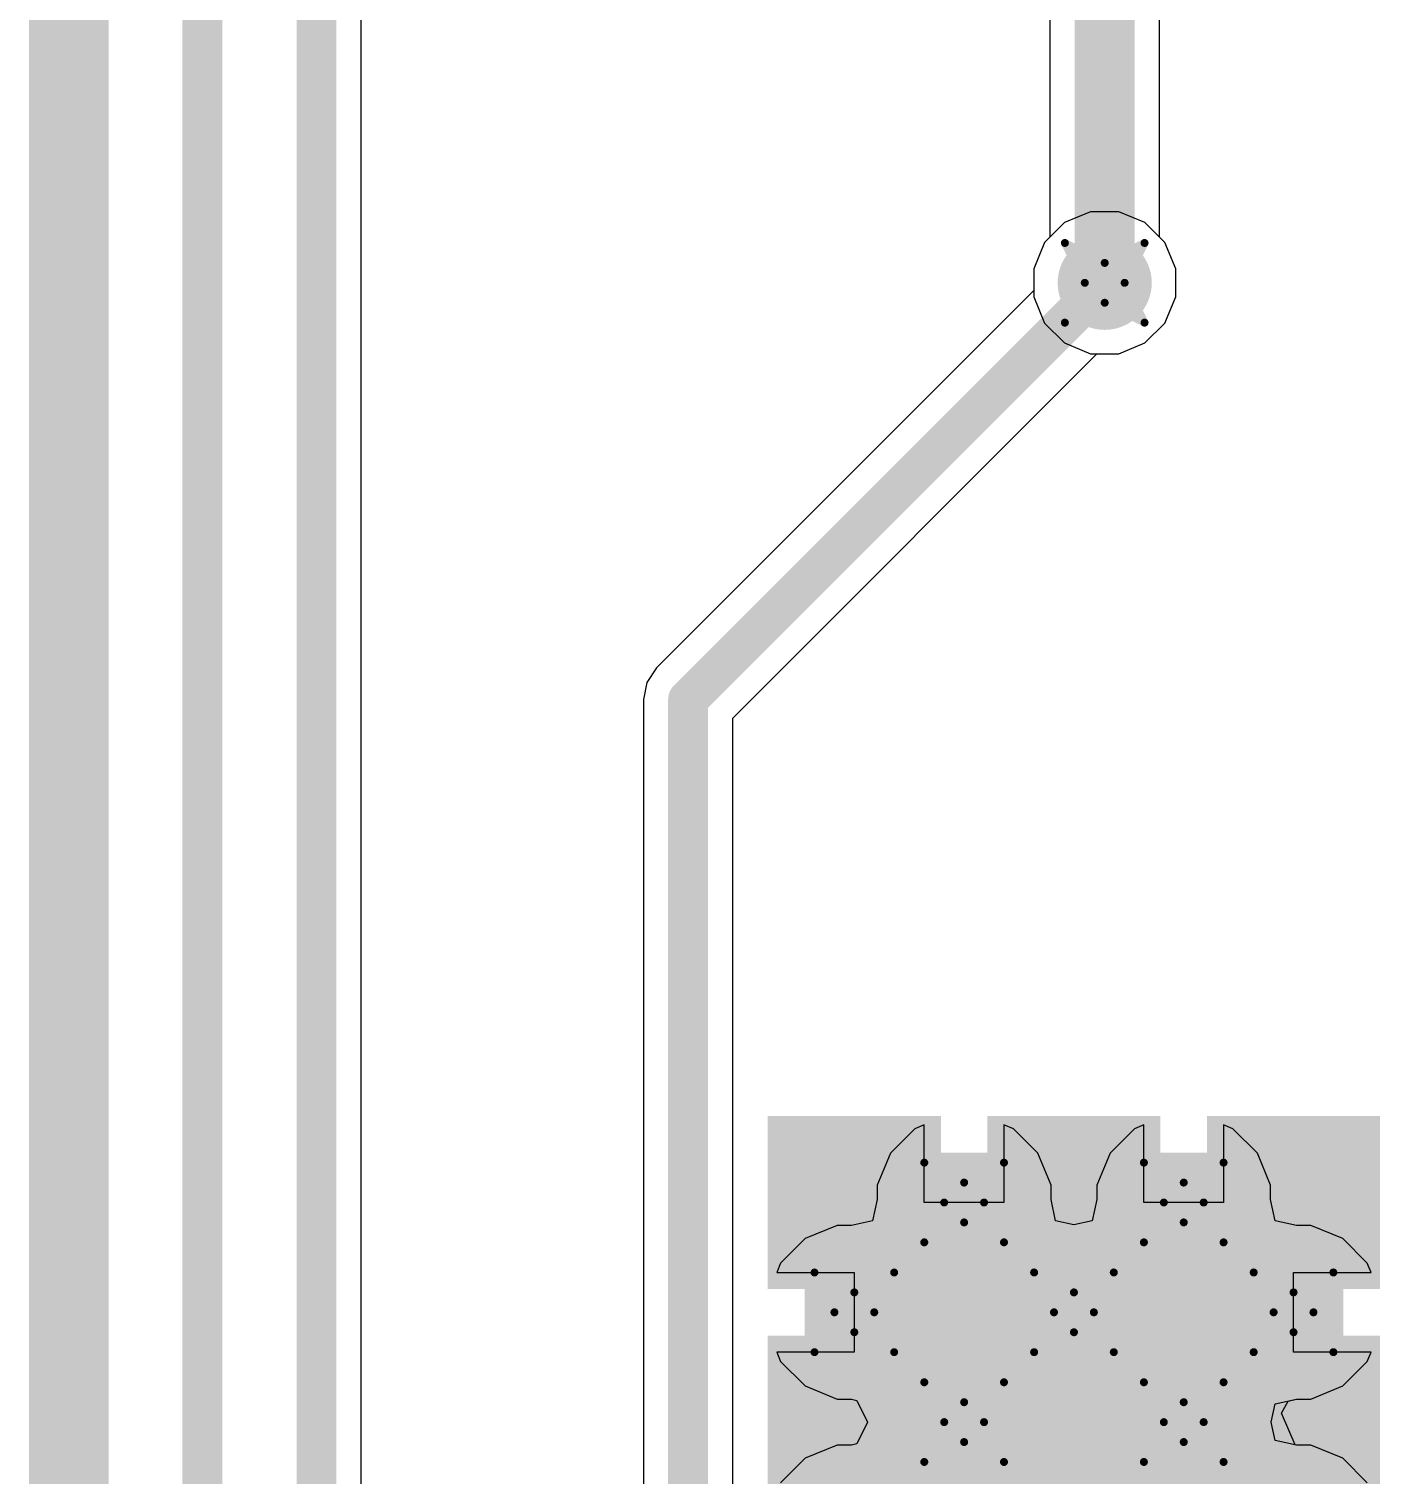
# Model space of a CAD drawing. Header units: inches. Extents: x -5 to 247, y -53 to 67.
# Drawn here: x 6.91 to 15.52, y -20.94 to -11.73 of the extents above; entities that cross this region are included whole.
import ezdxf

# ---------------------------------------------------------------- set-up
doc = ezdxf.new("R2010")
doc.units = ezdxf.units.IN
for name, color, linetype in [('Bottom Layer', 5, 'Continuous'), ('Bottom Solder', 6, 'Continuous'), ('Drill Drawing', 1, 'Continuous'), ('Multi-Layer', 9, 'Continuous'), ('Pad Holes', 156, 'Continuous'), ('Top Layer', 1, 'Continuous'), ('Top Paste', 8, 'Continuous'), ('Top Solder', 216, 'Continuous'), ('Via Holes', 16, 'Continuous')]:
    doc.layers.add(name, color=color, linetype=linetype)

# ---------------------------------------------------------------- blocks, each defined once
blk = doc.blocks.new('38_SMD_M______72')
at = {"layer": 'Bottom Layer'}
h = blk.add_hatch(color=5, dxfattribs=at)
edge = h.paths.add_edge_path()
edge.add_arc((-0.5500039800000001, 2.5600025), 0.2999994, 0, 360)
h = blk.add_hatch(color=5, dxfattribs=at)
edge = h.paths.add_edge_path()
edge.add_arc((-1.25000258, 1.86000136), 0.2999994, 0, 360)
h = blk.add_hatch(color=5, dxfattribs=at)
edge = h.paths.add_edge_path()
edge.add_arc((0.15000224, 1.86000136), 0.2999994, 0, 360)
h = blk.add_hatch(color=5, dxfattribs=at)
edge = h.paths.add_edge_path()
edge.add_arc((-0.54999636, 1.16000276), 0.2999994, 0, 360)
h = blk.add_hatch(color=5, dxfattribs=at)
edge = h.paths.add_edge_path()
edge.add_arc((-1.2499975, 0.4600016199999999), 0.2999994, 0, 360)
h = blk.add_hatch(color=5, dxfattribs=at)
edge = h.paths.add_edge_path()
edge.add_arc((0.14999716, 0.4599990799999999), 0.2999994, 0, 360)
h = blk.add_hatch(color=5, dxfattribs=at)
edge = h.paths.add_edge_path()
edge.add_arc((-0.54999636, -0.23999444), 0.2999994, 0, 360)
at = {"layer": 'Bottom Solder'}
h = blk.add_hatch(color=6, dxfattribs=at)
edge = h.paths.add_edge_path()
edge.add_arc((-0.5500039800000001, 2.5600025), 0.2999994, 0, 360)
h = blk.add_hatch(color=6, dxfattribs=at)
edge = h.paths.add_edge_path()
edge.add_arc((-1.25000258, 1.86000136), 0.2999994, 0, 360)
h = blk.add_hatch(color=6, dxfattribs=at)
edge = h.paths.add_edge_path()
edge.add_arc((0.15000224, 1.86000136), 0.2999994, 0, 360)
h = blk.add_hatch(color=6, dxfattribs=at)
edge = h.paths.add_edge_path()
edge.add_arc((-0.54999636, 1.16000276), 0.2999994, 0, 360)
h = blk.add_hatch(color=6, dxfattribs=at)
edge = h.paths.add_edge_path()
edge.add_arc((-1.2499975, 0.4600016199999999), 0.2999994, 0, 360)
h = blk.add_hatch(color=6, dxfattribs=at)
edge = h.paths.add_edge_path()
edge.add_arc((0.14999716, 0.4599990799999999), 0.2999994, 0, 360)
h = blk.add_hatch(color=6, dxfattribs=at)
edge = h.paths.add_edge_path()
edge.add_arc((-0.54999636, -0.23999444), 0.2999994, 0, 360)
at = {"layer": 'Multi-Layer'}
h = blk.add_hatch(color=9, dxfattribs=at)
edge = h.paths.add_edge_path()
edge.add_arc((-0.5500039800000001, 2.5600025), 0.2999994, 0, 360)
h = blk.add_hatch(color=9, dxfattribs=at)
edge = h.paths.add_edge_path()
edge.add_arc((-1.25000258, 1.86000136), 0.2999994, 0, 360)
h = blk.add_hatch(color=9, dxfattribs=at)
edge = h.paths.add_edge_path()
edge.add_arc((0.15000224, 1.86000136), 0.2999994, 0, 360)
h = blk.add_hatch(color=9, dxfattribs=at)
edge = h.paths.add_edge_path()
edge.add_arc((-0.54999636, 1.16000276), 0.2999994, 0, 360)
h = blk.add_hatch(color=9, dxfattribs=at)
edge = h.paths.add_edge_path()
edge.add_arc((-1.2499975, 0.4600016199999999), 0.2999994, 0, 360)
h = blk.add_hatch(color=9, dxfattribs=at)
edge = h.paths.add_edge_path()
edge.add_arc((0.14999716, 0.4599990799999999), 0.2999994, 0, 360)
h = blk.add_hatch(color=9, dxfattribs=at)
edge = h.paths.add_edge_path()
edge.add_arc((-0.54999636, -0.23999444), 0.2999994, 0, 360)
at = {"layer": 'Pad Holes'}
h = blk.add_hatch(color=7, dxfattribs=at)
edge = h.paths.add_edge_path()
edge.add_arc((-0.5500039800000001, 2.5600025), 0.1499997, 0, 360)
h = blk.add_hatch(color=7, dxfattribs=at)
edge = h.paths.add_edge_path()
edge.add_arc((-1.25000258, 1.86000136), 0.1499997, 0, 360)
h = blk.add_hatch(color=7, dxfattribs=at)
edge = h.paths.add_edge_path()
edge.add_arc((0.15000224, 1.86000136), 0.1499997, 0, 360)
h = blk.add_hatch(color=7, dxfattribs=at)
edge = h.paths.add_edge_path()
edge.add_arc((-0.54999636, 1.16000276), 0.1499997, 0, 360)
h = blk.add_hatch(color=7, dxfattribs=at)
edge = h.paths.add_edge_path()
edge.add_arc((-1.2499975, 0.4600016199999999), 0.1499997, 0, 360)
h = blk.add_hatch(color=7, dxfattribs=at)
edge = h.paths.add_edge_path()
edge.add_arc((0.14999716, 0.4599990799999999), 0.1499997, 0, 360)
h = blk.add_hatch(color=7, dxfattribs=at)
edge = h.paths.add_edge_path()
edge.add_arc((-0.54999636, -0.23999444), 0.1499997, 0, 360)
at = {"layer": 'Top Layer'}
for points in [[(-1.69999533, 3.00999779), (-0.79999459, 3.00999779), (-0.79999459, 2.10999705), (-1.69999533, 2.10999705)], [(-0.30000321, 3.01000033), (0.59999753, 3.01000033), (0.59999753, 2.10999959), (-0.30000321, 2.10999959)], [(-1.69999533, 1.61000313), (-0.79999459, 1.61000313), (-0.79999459, 0.71000239), (-1.69999533, 0.71000239)], [(-0.30000067, 1.61000313), (0.6000000699999999, 1.61000313), (0.6000000699999999, 0.71000239), (-0.30000067, 0.71000239)], [(-1.70000295, 0.21000593), (-0.8000022099999999, 0.21000593), (-0.8000022099999999, -0.68999481), (-1.70000295, -0.68999481)], [(-0.30000067, 0.21000339), (0.6000000699999999, 0.21000339), (0.6000000699999999, -0.68999735), (-0.30000067, -0.68999735)]]:
    blk.add_hatch(color=1, dxfattribs=at).paths.add_polyline_path(points)
h = blk.add_hatch(color=1, dxfattribs=at)
edge = h.paths.add_edge_path()
edge.add_arc((-0.5500039800000001, 2.5600025), 0.2999994, 0, 360)
h = blk.add_hatch(color=1, dxfattribs=at)
edge = h.paths.add_edge_path()
edge.add_arc((-1.25000258, 1.86000136), 0.2999994, 0, 360)
h = blk.add_hatch(color=1, dxfattribs=at)
edge = h.paths.add_edge_path()
edge.add_arc((0.15000224, 1.86000136), 0.2999994, 0, 360)
h = blk.add_hatch(color=1, dxfattribs=at)
edge = h.paths.add_edge_path()
edge.add_arc((-0.54999636, 1.16000276), 0.2999994, 0, 360)
h = blk.add_hatch(color=1, dxfattribs=at)
edge = h.paths.add_edge_path()
edge.add_arc((-1.2499975, 0.4600016199999999), 0.2999994, 0, 360)
h = blk.add_hatch(color=1, dxfattribs=at)
edge = h.paths.add_edge_path()
edge.add_arc((0.14999716, 0.4599990799999999), 0.2999994, 0, 360)
h = blk.add_hatch(color=1, dxfattribs=at)
edge = h.paths.add_edge_path()
edge.add_arc((-0.54999636, -0.23999444), 0.2999994, 0, 360)
at = {"layer": 'Top Paste'}
for points in [[(-1.69999533, 3.00999779), (-0.79999459, 3.00999779), (-0.79999459, 2.10999705), (-1.69999533, 2.10999705)], [(-0.30000321, 3.01000033), (0.59999753, 3.01000033), (0.59999753, 2.10999959), (-0.30000321, 2.10999959)], [(-1.69999533, 1.61000313), (-0.79999459, 1.61000313), (-0.79999459, 0.71000239), (-1.69999533, 0.71000239)], [(-0.30000067, 1.61000313), (0.6000000699999999, 1.61000313), (0.6000000699999999, 0.71000239), (-0.30000067, 0.71000239)], [(-1.70000295, 0.21000593), (-0.8000022099999999, 0.21000593), (-0.8000022099999999, -0.68999481), (-1.70000295, -0.68999481)], [(-0.30000067, 0.21000339), (0.6000000699999999, 0.21000339), (0.6000000699999999, -0.68999735), (-0.30000067, -0.68999735)]]:
    blk.add_hatch(color=8, dxfattribs=at).paths.add_polyline_path(points)
at = {"layer": 'Top Solder'}
for points in [[(-1.80159533, 3.11159779), (-0.6983945899999999, 3.11159779), (-0.6983945899999999, 2.00839705), (-1.80159533, 2.00839705)], [(-0.40160321, 3.11160033), (0.7015975299999999, 3.11160033), (0.7015975299999999, 2.00839959), (-0.40160321, 2.00839959)], [(-1.80159533, 1.71160313), (-0.6983945899999999, 1.71160313), (-0.6983945899999999, 0.60840239), (-1.80159533, 0.60840239)], [(-0.40160067, 1.71160313), (0.7016000699999999, 1.71160313), (0.7016000699999999, 0.60840239), (-0.40160067, 0.60840239)], [(-1.80160295, 0.31160593), (-0.69840221, 0.31160593), (-0.69840221, -0.79159481), (-1.80160295, -0.79159481)], [(-0.40160067, 0.31160339), (0.7016000699999999, 0.31160339), (0.7016000699999999, -0.7915973499999999), (-0.40160067, -0.7915973499999999)]]:
    blk.add_hatch(color=216, dxfattribs=at).paths.add_polyline_path(points)
h = blk.add_hatch(color=216, dxfattribs=at)
edge = h.paths.add_edge_path()
edge.add_arc((-0.5500039800000001, 2.5600025), 0.2999994, 0, 360)
h = blk.add_hatch(color=216, dxfattribs=at)
edge = h.paths.add_edge_path()
edge.add_arc((-1.25000258, 1.86000136), 0.2999994, 0, 360)
h = blk.add_hatch(color=216, dxfattribs=at)
edge = h.paths.add_edge_path()
edge.add_arc((0.15000224, 1.86000136), 0.2999994, 0, 360)
h = blk.add_hatch(color=216, dxfattribs=at)
edge = h.paths.add_edge_path()
edge.add_arc((-0.54999636, 1.16000276), 0.2999994, 0, 360)
h = blk.add_hatch(color=216, dxfattribs=at)
edge = h.paths.add_edge_path()
edge.add_arc((-1.2499975, 0.4600016199999999), 0.2999994, 0, 360)
h = blk.add_hatch(color=216, dxfattribs=at)
edge = h.paths.add_edge_path()
edge.add_arc((0.14999716, 0.4599990799999999), 0.2999994, 0, 360)
h = blk.add_hatch(color=216, dxfattribs=at)
edge = h.paths.add_edge_path()
edge.add_arc((-0.54999636, -0.23999444), 0.2999994, 0, 360)

msp = doc.modelspace()

# ---------------------------------------------------------------- hatches: boundary and pattern name
at = {"layer": 'Bottom Layer'}
h = msp.add_hatch(color=5, dxfattribs=at)
edge = h.paths.add_edge_path()
edge.add_arc((13.7668, -13.34359028), 0.2999994, 0, 360)
at = {"layer": 'Top Layer'}
h = msp.add_hatch(color=1, dxfattribs=at)
edge = h.paths.add_edge_path()
edge.add_arc((13.7668, -13.34359028), 0.2999994, 0, 360)
at = {"layer": 'Via Holes'}
h = msp.add_hatch(color=7, dxfattribs=at)
edge = h.paths.add_edge_path()
edge.add_arc((13.7668, -13.34359028), 0.1499997, 0, 360)

# ---------------------------------------------------------------- linework, layer by layer
at = {"layer": 'Bottom Layer'}
for p, q in [((13.4171817, -7.745069599999999), (13.4171817, -13.05342068)), ((14.1164183, -13.05342068), (14.1164183, -7.745069599999999)), ((9.026923779999999, -21.73867636), (9.026923779999999, -9.321114199999998)), ((13.38327524, -13.08732714), (13.3144006, -13.25360316)), ((13.4171817, -13.05342068), (13.38327524, -13.08732714)), ((14.15032476, -13.08732714), (14.1164183, -13.05342068)), ((14.2191994, -13.25360316), (14.15032476, -13.08732714)), ((13.3144006, -13.25360316), (13.3144006, -13.4335774)), ((14.2191994, -13.4335774), (14.2191994, -13.25360316)), ((13.3144006, -13.4335774), (13.38327524, -13.59985342)), ((14.15032476, -13.59985342), (14.2191994, -13.4335774)), ((13.38327524, -13.59985342), (13.51053686, -13.72711504)), ((14.02306314, -13.72711504), (14.15032476, -13.59985342)), ((13.51053686, -13.72711504), (13.67681288, -13.79598968)), ((13.85678712, -13.79598968), (14.02306314, -13.72711504)), ((13.67681288, -13.79598968), (13.85678712, -13.79598968)), ((12.61667022, -18.71155008), (12.5568583, -18.73632524)), ((12.61667022, -19.20598648), (12.61667022, -18.71155008)), ((13.18448722, -18.73632524), (13.12467022, -18.71154754)), ((13.12467022, -18.71154754), (13.12467022, -19.20598648)), ((14.01667758, -18.71155262), (13.95686058, -18.73633032)), ((14.01667758, -19.20598648), (14.01667758, -18.71155262)), ((14.5844895, -18.73633032), (14.52467758, -18.71155516)), ((14.52467758, -18.71155516), (14.52467758, -19.20598648)), ((12.5568583, -18.73632524), (12.40101406, -18.89216948)), ((13.34033146, -18.89216948), (13.18448722, -18.73632524)), ((13.95686058, -18.73633032), (13.80101634, -18.89217456)), ((14.74033374, -18.89217456), (14.5844895, -18.73633032)), ((12.40101406, -18.89216948), (12.31667336, -19.09578604)), ((13.42467216, -19.09578604), (13.34033146, -18.89216948)), ((13.80101634, -18.89217456), (13.71667564, -19.09579112)), ((14.82467444, -19.09579112), (14.74033374, -18.89217456)), ((12.31667336, -19.09578604), (12.31667336, -19.18772388)), ((13.42467216, -19.18771626), (13.42467216, -19.09578604)), ((13.71667564, -19.09579112), (13.71667564, -19.18771626)), ((14.82467444, -19.18771626), (14.82467444, -19.09579112)), ((12.31667336, -19.18772388), (12.2872754, -19.32258772)), ((13.12467022, -19.20598648), (12.61667022, -19.20598648)), ((13.45406758, -19.32258772), (13.42467216, -19.18771626)), ((13.71667564, -19.18771626), (13.68727514, -19.3225928)), ((14.52467758, -19.20598648), (14.01667758, -19.20598648)), ((14.85406732, -19.32259026), (14.82467444, -19.18771626)), ((12.06047372, -19.35199076), (11.85685716, -19.43633146)), ((12.15240648, -19.35199076), (12.06047372, -19.35199076)), ((12.2872754, -19.32258772), (12.15240648, -19.35199076)), ((13.57067644, -19.34800296), (13.45406758, -19.32258772)), ((13.68727514, -19.3225928), (13.57067644, -19.34800296)), ((14.98894132, -19.35198314), (14.85406732, -19.32259026)), ((15.08086646, -19.35198314), (14.98894132, -19.35198314)), ((15.28448302, -19.43632384), (15.08086646, -19.35198314)), ((11.85685716, -19.43633146), (11.70101292, -19.5921757)), ((15.44032726, -19.59216808), (15.28448302, -19.43632384)), ((11.70101292, -19.5921757), (11.67623522, -19.6519927)), ((15.46510242, -19.65198), (15.44032726, -19.59216808)), ((11.67623522, -19.6519927), (12.17067416, -19.6519927)), ((12.17067416, -19.6519927), (12.17067416, -20.1599927)), ((14.9706711, -20.15998), (14.9706711, -19.65198)), ((14.9706711, -19.65198), (15.46510242, -19.65198)), ((12.17067416, -20.1599927), (11.67623776, -20.1599927)), ((11.67623776, -20.1599927), (11.70101292, -20.21980462)), ((15.46510496, -20.15998), (14.9706711, -20.15998)), ((15.44032726, -20.219797), (15.46510496, -20.15998)), ((11.70101292, -20.21980462), (11.85685716, -20.37564886)), ((15.28448302, -20.37564124), (15.44032726, -20.219797)), ((11.85685716, -20.37564886), (12.06047372, -20.45998956)), ((12.06047372, -20.45998956), (12.15240648, -20.45998956)), ((12.15240648, -20.45998956), (12.18682602, -20.46749272)), ((14.85406478, -20.4893799), (14.98893878, -20.45998194)), ((14.98893878, -20.45998194), (15.08086646, -20.45998194)), ((15.08086646, -20.45998194), (15.28448302, -20.37564124)), ((12.18682602, -20.46749272), (12.25479896, -20.60598622)), ((14.82865208, -20.60598368), (14.85406478, -20.4893799)), ((12.25479896, -20.60598622), (12.18682348, -20.7444848)), ((14.85406986, -20.72258746), (14.82865208, -20.60598368)), ((14.98893878, -20.75198796), (14.85406986, -20.72258746)), ((12.06047372, -20.75198542), (11.85685716, -20.83632612)), ((12.15240648, -20.75198542), (12.06047372, -20.75198542)), ((12.18682348, -20.7444848), (12.15240648, -20.75198542)), ((15.08087154, -20.75198796), (14.98893878, -20.75198796)), ((15.2844881, -20.83632866), (15.08087154, -20.75198796)), ((11.85685716, -20.83632612), (11.70101292, -20.99217036)), ((15.44033234, -20.9921729), (15.2844881, -20.83632866))]:
    msp.add_line(p, q, dxfattribs=at)
for points in [[(7.162799999999999, -22.4282, 0.508, 0.508, 0), (7.162799999999999, -4.70523316, 0.508, 0.508, 0)], [(13.7668, -13.34359028, 0.3809999999999999, 0.3809999999999999, 0), (13.7668, -7.454899999999999, 0.3809999999999999, 0.3809999999999999, 0)], [(8.01396924, -26.729563, 0.254, 0.254, 0), (8.01396924, -7.44561376, 0.254, 0.254, 0)], [(8.74205008, -26.45843324, 0.254, 0.254, 0), (8.74205008, -8.966199999999999, 0.254, 0.254, 0)], [(12.87067276, -19.90599016, 0.635, 0.635, 0), (12.87067276, -19.20598394, 0.635, 0.635, 0)], [(14.27067504, -19.90599016, 0.635, 0.635, 0), (14.27067504, -19.20598902, 0.635, 0.635, 0)], [(12.17067162, -19.90599016, 0.635, 0.635, 0), (12.87067276, -19.90599016, 0.635, 0.635, 0)], [(12.87067276, -19.90599016, 0.635, 0.635, 0), (14.27067504, -19.90599016, 0.635, 0.635, 0)], [(12.87067276, -21.30598482, 0.635, 0.635, 0), (12.87067276, -19.90599016, 0.635, 0.635, 0)], [(14.27067504, -21.30598482, 0.635, 0.635, 0), (14.27067504, -19.90599016, 0.635, 0.635, 0)], [(14.27067504, -19.90599016, 0.635, 0.635, 0), (14.97066094, -19.90599016, 0.635, 0.635, 0)], [(14.97066094, -19.90599016, 0.635, 0.635, 0), (14.97066856, -19.90598254, 0.635, 0.635, 0)]]:
    msp.add_lwpolyline(points, format="xyseb", dxfattribs=at)
for points in [[(13.67155, -13.34359028, 0.1905, 0.1905, 1), (13.86205, -13.34359028, 0.1905, 0.1905, 1)], [(12.71192276, -19.20598394, 0.3175, 0.3175, 1), (13.02942276, -19.20598394, 0.3175, 0.3175, 1)], [(14.11192504, -19.20598902, 0.3175, 0.3175, 1), (14.42942504, -19.20598902, 0.3175, 0.3175, 1)], [(12.01192162, -19.90599016, 0.3175, 0.3175, 1), (12.32942162, -19.90599016, 0.3175, 0.3175, 1)], [(12.71192276, -19.90599016, 0.3175, 0.3175, 1), (13.02942276, -19.90599016, 0.3175, 0.3175, 1)], [(12.71192276, -19.90599016, 0.3175, 0.3175, 1), (13.02942276, -19.90599016, 0.3175, 0.3175, 1)], [(12.71192276, -19.90599016, 0.3175, 0.3175, 1), (13.02942276, -19.90599016, 0.3175, 0.3175, 1)], [(12.71192276, -19.90599016, 0.3175, 0.3175, 1), (13.02942276, -19.90599016, 0.3175, 0.3175, 1)], [(14.11192504, -19.90599016, 0.3175, 0.3175, 1), (14.42942504, -19.90599016, 0.3175, 0.3175, 1)], [(14.11192504, -19.90599016, 0.3175, 0.3175, 1), (14.42942504, -19.90599016, 0.3175, 0.3175, 1)], [(14.11192504, -19.90599016, 0.3175, 0.3175, 1), (14.42942504, -19.90599016, 0.3175, 0.3175, 1)], [(14.11192504, -19.90599016, 0.3175, 0.3175, 1), (14.42942504, -19.90599016, 0.3175, 0.3175, 1)], [(14.81191094, -19.90599016, 0.3175, 0.3175, 1), (15.12941094, -19.90599016, 0.3175, 0.3175, 1)], [(14.81191094, -19.90599016, 0.3175, 0.3175, 1), (15.12941094, -19.90599016, 0.3175, 0.3175, 1)], [(14.81191856, -19.90598254, 0.3175, 0.3175, 1), (15.12941856, -19.90598254, 0.3175, 0.3175, 1)]]:
    msp.add_lwpolyline(points, format="xyseb", close=True, dxfattribs=at)
at = {"layer": 'Drill Drawing'}
for points in [[(13.5128, -13.08959028, 0.0508, 0.0508, 0), (13.7668, -13.21659028, 0.0508, 0.0508, 0)], [(13.5128, -13.08959028, 0.0508, 0.0508, 0), (13.6398, -13.34359028, 0.0508, 0.0508, 0)], [(13.7668, -13.21659028, 0.0508, 0.0508, 0), (14.0208, -13.08959028, 0.0508, 0.0508, 0)], [(13.8938, -13.34359028, 0.0508, 0.0508, 0), (14.0208, -13.08959028, 0.0508, 0.0508, 0)], [(13.5128, -13.59759028, 0.0508, 0.0508, 0), (13.6398, -13.34359028, 0.0508, 0.0508, 0)], [(13.8938, -13.34359028, 0.0508, 0.0508, 0), (14.0208, -13.59759028, 0.0508, 0.0508, 0)], [(13.5128, -13.59759028, 0.0508, 0.0508, 0), (13.7668, -13.47059028, 0.0508, 0.0508, 0)], [(13.7668, -13.47059028, 0.0508, 0.0508, 0), (14.0208, -13.59759028, 0.0508, 0.0508, 0)], [(12.61667276, -18.95198394, 0.0508, 0.0508, 0), (12.87067276, -19.07898394, 0.0508, 0.0508, 0)], [(12.61667276, -18.95198394, 0.0508, 0.0508, 0), (12.74367276, -19.20598394, 0.0508, 0.0508, 0)], [(12.87067276, -19.07898394, 0.0508, 0.0508, 0), (13.12467276, -18.95198394, 0.0508, 0.0508, 0)], [(12.99767276, -19.20598394, 0.0508, 0.0508, 0), (13.12467276, -18.95198394, 0.0508, 0.0508, 0)], [(14.01667504, -18.95198902, 0.0508, 0.0508, 0), (14.27067504, -19.07898902, 0.0508, 0.0508, 0)], [(14.01667504, -18.95198902, 0.0508, 0.0508, 0), (14.14367504, -19.20598902, 0.0508, 0.0508, 0)], [(14.27067504, -19.07898902, 0.0508, 0.0508, 0), (14.52467504, -18.95198902, 0.0508, 0.0508, 0)], [(14.39767504, -19.20598902, 0.0508, 0.0508, 0), (14.52467504, -18.95198902, 0.0508, 0.0508, 0)], [(12.61667276, -19.45998394, 0.0508, 0.0508, 0), (12.74367276, -19.20598394, 0.0508, 0.0508, 0)], [(12.99767276, -19.20598394, 0.0508, 0.0508, 0), (13.12467276, -19.45998394, 0.0508, 0.0508, 0)], [(14.01667504, -19.45998902, 0.0508, 0.0508, 0), (14.14367504, -19.20598902, 0.0508, 0.0508, 0)], [(14.39767504, -19.20598902, 0.0508, 0.0508, 0), (14.52467504, -19.45998902, 0.0508, 0.0508, 0)], [(12.61667276, -19.45998394, 0.0508, 0.0508, 0), (12.87067276, -19.33298394, 0.0508, 0.0508, 0)], [(12.87067276, -19.33298394, 0.0508, 0.0508, 0), (13.12467276, -19.45998394, 0.0508, 0.0508, 0)], [(14.01667504, -19.45998902, 0.0508, 0.0508, 0), (14.27067504, -19.33298902, 0.0508, 0.0508, 0)], [(14.27067504, -19.33298902, 0.0508, 0.0508, 0), (14.52467504, -19.45998902, 0.0508, 0.0508, 0)], [(11.91667162, -19.65199016, 0.0508, 0.0508, 0), (12.17067162, -19.77899016, 0.0508, 0.0508, 0)], [(11.91667162, -19.65199016, 0.0508, 0.0508, 0), (12.04367162, -19.90599016, 0.0508, 0.0508, 0)], [(12.17067162, -19.77899016, 0.0508, 0.0508, 0), (12.42467162, -19.65199016, 0.0508, 0.0508, 0)], [(12.29767162, -19.90599016, 0.0508, 0.0508, 0), (12.42467162, -19.65199016, 0.0508, 0.0508, 0)], [(13.31667136, -19.65198254, 0.0508, 0.0508, 0), (13.57067136, -19.77898254, 0.0508, 0.0508, 0)], [(13.31667136, -19.65198254, 0.0508, 0.0508, 0), (13.44367136, -19.90598254, 0.0508, 0.0508, 0)], [(13.57067136, -19.77898254, 0.0508, 0.0508, 0), (13.82467136, -19.65198254, 0.0508, 0.0508, 0)], [(13.69767136, -19.90598254, 0.0508, 0.0508, 0), (13.82467136, -19.65198254, 0.0508, 0.0508, 0)], [(14.71666856, -19.65198254, 0.0508, 0.0508, 0), (14.97066856, -19.77898254, 0.0508, 0.0508, 0)], [(14.71666856, -19.65198254, 0.0508, 0.0508, 0), (14.84366856, -19.90598254, 0.0508, 0.0508, 0)], [(14.97066856, -19.77898254, 0.0508, 0.0508, 0), (15.22466856, -19.65198254, 0.0508, 0.0508, 0)], [(15.09766856, -19.90598254, 0.0508, 0.0508, 0), (15.22466856, -19.65198254, 0.0508, 0.0508, 0)], [(11.91667162, -20.15999016, 0.0508, 0.0508, 0), (12.04367162, -19.90599016, 0.0508, 0.0508, 0)], [(12.29767162, -19.90599016, 0.0508, 0.0508, 0), (12.42467162, -20.15999016, 0.0508, 0.0508, 0)], [(13.31667136, -20.15998254, 0.0508, 0.0508, 0), (13.44367136, -19.90598254, 0.0508, 0.0508, 0)], [(13.69767136, -19.90598254, 0.0508, 0.0508, 0), (13.82467136, -20.15998254, 0.0508, 0.0508, 0)], [(14.71666856, -20.15998254, 0.0508, 0.0508, 0), (14.84366856, -19.90598254, 0.0508, 0.0508, 0)], [(15.09766856, -19.90598254, 0.0508, 0.0508, 0), (15.22466856, -20.15998254, 0.0508, 0.0508, 0)], [(11.91667162, -20.15999016, 0.0508, 0.0508, 0), (12.17067162, -20.03299016, 0.0508, 0.0508, 0)], [(12.17067162, -20.03299016, 0.0508, 0.0508, 0), (12.42467162, -20.15999016, 0.0508, 0.0508, 0)], [(13.31667136, -20.15998254, 0.0508, 0.0508, 0), (13.57067136, -20.03298254, 0.0508, 0.0508, 0)], [(13.57067136, -20.03298254, 0.0508, 0.0508, 0), (13.82467136, -20.15998254, 0.0508, 0.0508, 0)], [(14.71666856, -20.15998254, 0.0508, 0.0508, 0), (14.97066856, -20.03298254, 0.0508, 0.0508, 0)], [(14.97066856, -20.03298254, 0.0508, 0.0508, 0), (15.22466856, -20.15998254, 0.0508, 0.0508, 0)], [(12.61667276, -20.35198876, 0.0508, 0.0508, 0), (12.87067276, -20.47898876, 0.0508, 0.0508, 0)], [(12.61667276, -20.35198876, 0.0508, 0.0508, 0), (12.74367276, -20.60598876, 0.0508, 0.0508, 0)], [(12.87067276, -20.47898876, 0.0508, 0.0508, 0), (13.12467276, -20.35198876, 0.0508, 0.0508, 0)], [(12.99767276, -20.60598876, 0.0508, 0.0508, 0), (13.12467276, -20.35198876, 0.0508, 0.0508, 0)], [(14.0166725, -20.35198368, 0.0508, 0.0508, 0), (14.2706725, -20.47898368, 0.0508, 0.0508, 0)], [(14.0166725, -20.35198368, 0.0508, 0.0508, 0), (14.1436725, -20.60598368, 0.0508, 0.0508, 0)], [(14.2706725, -20.47898368, 0.0508, 0.0508, 0), (14.5246725, -20.35198368, 0.0508, 0.0508, 0)], [(14.3976725, -20.60598368, 0.0508, 0.0508, 0), (14.5246725, -20.35198368, 0.0508, 0.0508, 0)], [(12.61667276, -20.85998876, 0.0508, 0.0508, 0), (12.74367276, -20.60598876, 0.0508, 0.0508, 0)], [(12.99767276, -20.60598876, 0.0508, 0.0508, 0), (13.12467276, -20.85998876, 0.0508, 0.0508, 0)], [(14.0166725, -20.85998368, 0.0508, 0.0508, 0), (14.1436725, -20.60598368, 0.0508, 0.0508, 0)], [(14.3976725, -20.60598368, 0.0508, 0.0508, 0), (14.5246725, -20.85998368, 0.0508, 0.0508, 0)], [(12.61667276, -20.85998876, 0.0508, 0.0508, 0), (12.87067276, -20.73298876, 0.0508, 0.0508, 0)], [(12.87067276, -20.73298876, 0.0508, 0.0508, 0), (13.12467276, -20.85998876, 0.0508, 0.0508, 0)], [(14.0166725, -20.85998368, 0.0508, 0.0508, 0), (14.2706725, -20.73298368, 0.0508, 0.0508, 0)], [(14.2706725, -20.73298368, 0.0508, 0.0508, 0), (14.5246725, -20.85998368, 0.0508, 0.0508, 0)]]:
    msp.add_lwpolyline(points, format="xyseb", dxfattribs=at)
for points in [[(13.5001, -13.08959028, 0.0254, 0.0254, 1), (13.5255, -13.08959028, 0.0254, 0.0254, 1)], [(13.5001, -13.08959028, 0.0254, 0.0254, 1), (13.5255, -13.08959028, 0.0254, 0.0254, 1)], [(14.0081, -13.08959028, 0.0254, 0.0254, 1), (14.0335, -13.08959028, 0.0254, 0.0254, 1)], [(14.0081, -13.08959028, 0.0254, 0.0254, 1), (14.0335, -13.08959028, 0.0254, 0.0254, 1)], [(13.7541, -13.21659028, 0.0254, 0.0254, 1), (13.7795, -13.21659028, 0.0254, 0.0254, 1)], [(13.7541, -13.21659028, 0.0254, 0.0254, 1), (13.7795, -13.21659028, 0.0254, 0.0254, 1)], [(13.6271, -13.34359028, 0.0254, 0.0254, 1), (13.6525, -13.34359028, 0.0254, 0.0254, 1)], [(13.6271, -13.34359028, 0.0254, 0.0254, 1), (13.6525, -13.34359028, 0.0254, 0.0254, 1)], [(13.8811, -13.34359028, 0.0254, 0.0254, 1), (13.9065, -13.34359028, 0.0254, 0.0254, 1)], [(13.8811, -13.34359028, 0.0254, 0.0254, 1), (13.9065, -13.34359028, 0.0254, 0.0254, 1)], [(13.7541, -13.47059028, 0.0254, 0.0254, 1), (13.7795, -13.47059028, 0.0254, 0.0254, 1)], [(13.7541, -13.47059028, 0.0254, 0.0254, 1), (13.7795, -13.47059028, 0.0254, 0.0254, 1)], [(13.5001, -13.59759028, 0.0254, 0.0254, 1), (13.5255, -13.59759028, 0.0254, 0.0254, 1)], [(13.5001, -13.59759028, 0.0254, 0.0254, 1), (13.5255, -13.59759028, 0.0254, 0.0254, 1)], [(14.0081, -13.59759028, 0.0254, 0.0254, 1), (14.0335, -13.59759028, 0.0254, 0.0254, 1)], [(14.0081, -13.59759028, 0.0254, 0.0254, 1), (14.0335, -13.59759028, 0.0254, 0.0254, 1)], [(12.60397276, -18.95198394, 0.0254, 0.0254, 1), (12.62937276, -18.95198394, 0.0254, 0.0254, 1)], [(12.60397276, -18.95198394, 0.0254, 0.0254, 1), (12.62937276, -18.95198394, 0.0254, 0.0254, 1)], [(13.11197276, -18.95198394, 0.0254, 0.0254, 1), (13.13737276, -18.95198394, 0.0254, 0.0254, 1)], [(13.11197276, -18.95198394, 0.0254, 0.0254, 1), (13.13737276, -18.95198394, 0.0254, 0.0254, 1)], [(14.00397504, -18.95198902, 0.0254, 0.0254, 1), (14.02937504, -18.95198902, 0.0254, 0.0254, 1)], [(14.00397504, -18.95198902, 0.0254, 0.0254, 1), (14.02937504, -18.95198902, 0.0254, 0.0254, 1)], [(14.51197504, -18.95198902, 0.0254, 0.0254, 1), (14.53737504, -18.95198902, 0.0254, 0.0254, 1)], [(14.51197504, -18.95198902, 0.0254, 0.0254, 1), (14.53737504, -18.95198902, 0.0254, 0.0254, 1)], [(12.85797276, -19.07898394, 0.0254, 0.0254, 1), (12.88337276, -19.07898394, 0.0254, 0.0254, 1)], [(12.85797276, -19.07898394, 0.0254, 0.0254, 1), (12.88337276, -19.07898394, 0.0254, 0.0254, 1)], [(14.25797504, -19.07898902, 0.0254, 0.0254, 1), (14.28337504, -19.07898902, 0.0254, 0.0254, 1)], [(14.25797504, -19.07898902, 0.0254, 0.0254, 1), (14.28337504, -19.07898902, 0.0254, 0.0254, 1)], [(12.73097276, -19.20598394, 0.0254, 0.0254, 1), (12.75637276, -19.20598394, 0.0254, 0.0254, 1)], [(12.73097276, -19.20598394, 0.0254, 0.0254, 1), (12.75637276, -19.20598394, 0.0254, 0.0254, 1)], [(12.98497276, -19.20598394, 0.0254, 0.0254, 1), (13.01037276, -19.20598394, 0.0254, 0.0254, 1)], [(12.98497276, -19.20598394, 0.0254, 0.0254, 1), (13.01037276, -19.20598394, 0.0254, 0.0254, 1)], [(14.13097504, -19.20598902, 0.0254, 0.0254, 1), (14.15637504, -19.20598902, 0.0254, 0.0254, 1)], [(14.13097504, -19.20598902, 0.0254, 0.0254, 1), (14.15637504, -19.20598902, 0.0254, 0.0254, 1)], [(14.38497504, -19.20598902, 0.0254, 0.0254, 1), (14.41037504, -19.20598902, 0.0254, 0.0254, 1)], [(14.38497504, -19.20598902, 0.0254, 0.0254, 1), (14.41037504, -19.20598902, 0.0254, 0.0254, 1)], [(12.85797276, -19.33298394, 0.0254, 0.0254, 1), (12.88337276, -19.33298394, 0.0254, 0.0254, 1)], [(12.85797276, -19.33298394, 0.0254, 0.0254, 1), (12.88337276, -19.33298394, 0.0254, 0.0254, 1)], [(14.25797504, -19.33298902, 0.0254, 0.0254, 1), (14.28337504, -19.33298902, 0.0254, 0.0254, 1)], [(14.25797504, -19.33298902, 0.0254, 0.0254, 1), (14.28337504, -19.33298902, 0.0254, 0.0254, 1)], [(12.60397276, -19.45998394, 0.0254, 0.0254, 1), (12.62937276, -19.45998394, 0.0254, 0.0254, 1)], [(12.60397276, -19.45998394, 0.0254, 0.0254, 1), (12.62937276, -19.45998394, 0.0254, 0.0254, 1)], [(13.11197276, -19.45998394, 0.0254, 0.0254, 1), (13.13737276, -19.45998394, 0.0254, 0.0254, 1)], [(13.11197276, -19.45998394, 0.0254, 0.0254, 1), (13.13737276, -19.45998394, 0.0254, 0.0254, 1)], [(14.00397504, -19.45998902, 0.0254, 0.0254, 1), (14.02937504, -19.45998902, 0.0254, 0.0254, 1)], [(14.00397504, -19.45998902, 0.0254, 0.0254, 1), (14.02937504, -19.45998902, 0.0254, 0.0254, 1)], [(14.51197504, -19.45998902, 0.0254, 0.0254, 1), (14.53737504, -19.45998902, 0.0254, 0.0254, 1)], [(14.51197504, -19.45998902, 0.0254, 0.0254, 1), (14.53737504, -19.45998902, 0.0254, 0.0254, 1)], [(11.90397162, -19.65199016, 0.0254, 0.0254, 1), (11.92937162, -19.65199016, 0.0254, 0.0254, 1)], [(11.90397162, -19.65199016, 0.0254, 0.0254, 1), (11.92937162, -19.65199016, 0.0254, 0.0254, 1)], [(12.41197162, -19.65199016, 0.0254, 0.0254, 1), (12.43737162, -19.65199016, 0.0254, 0.0254, 1)], [(12.41197162, -19.65199016, 0.0254, 0.0254, 1), (12.43737162, -19.65199016, 0.0254, 0.0254, 1)], [(13.30397136, -19.65198254, 0.0254, 0.0254, 1), (13.32937136, -19.65198254, 0.0254, 0.0254, 1)], [(13.30397136, -19.65198254, 0.0254, 0.0254, 1), (13.32937136, -19.65198254, 0.0254, 0.0254, 1)], [(13.81197136, -19.65198254, 0.0254, 0.0254, 1), (13.83737136, -19.65198254, 0.0254, 0.0254, 1)], [(13.81197136, -19.65198254, 0.0254, 0.0254, 1), (13.83737136, -19.65198254, 0.0254, 0.0254, 1)], [(14.70396856, -19.65198254, 0.0254, 0.0254, 1), (14.72936856, -19.65198254, 0.0254, 0.0254, 1)], [(14.70396856, -19.65198254, 0.0254, 0.0254, 1), (14.72936856, -19.65198254, 0.0254, 0.0254, 1)], [(15.21196856, -19.65198254, 0.0254, 0.0254, 1), (15.23736856, -19.65198254, 0.0254, 0.0254, 1)], [(15.21196856, -19.65198254, 0.0254, 0.0254, 1), (15.23736856, -19.65198254, 0.0254, 0.0254, 1)], [(12.15797162, -19.77899016, 0.0254, 0.0254, 1), (12.18337162, -19.77899016, 0.0254, 0.0254, 1)], [(12.15797162, -19.77899016, 0.0254, 0.0254, 1), (12.18337162, -19.77899016, 0.0254, 0.0254, 1)], [(13.55797136, -19.77898254, 0.0254, 0.0254, 1), (13.58337136, -19.77898254, 0.0254, 0.0254, 1)], [(13.55797136, -19.77898254, 0.0254, 0.0254, 1), (13.58337136, -19.77898254, 0.0254, 0.0254, 1)], [(14.95796856, -19.77898254, 0.0254, 0.0254, 1), (14.98336856, -19.77898254, 0.0254, 0.0254, 1)], [(14.95796856, -19.77898254, 0.0254, 0.0254, 1), (14.98336856, -19.77898254, 0.0254, 0.0254, 1)], [(12.03097162, -19.90599016, 0.0254, 0.0254, 1), (12.05637162, -19.90599016, 0.0254, 0.0254, 1)], [(12.03097162, -19.90599016, 0.0254, 0.0254, 1), (12.05637162, -19.90599016, 0.0254, 0.0254, 1)], [(12.28497162, -19.90599016, 0.0254, 0.0254, 1), (12.31037162, -19.90599016, 0.0254, 0.0254, 1)], [(12.28497162, -19.90599016, 0.0254, 0.0254, 1), (12.31037162, -19.90599016, 0.0254, 0.0254, 1)], [(13.43097136, -19.90598254, 0.0254, 0.0254, 1), (13.45637136, -19.90598254, 0.0254, 0.0254, 1)], [(13.43097136, -19.90598254, 0.0254, 0.0254, 1), (13.45637136, -19.90598254, 0.0254, 0.0254, 1)], [(13.68497136, -19.90598254, 0.0254, 0.0254, 1), (13.71037136, -19.90598254, 0.0254, 0.0254, 1)], [(13.68497136, -19.90598254, 0.0254, 0.0254, 1), (13.71037136, -19.90598254, 0.0254, 0.0254, 1)], [(14.83096856, -19.90598254, 0.0254, 0.0254, 1), (14.85636856, -19.90598254, 0.0254, 0.0254, 1)], [(14.83096856, -19.90598254, 0.0254, 0.0254, 1), (14.85636856, -19.90598254, 0.0254, 0.0254, 1)], [(15.08496856, -19.90598254, 0.0254, 0.0254, 1), (15.11036856, -19.90598254, 0.0254, 0.0254, 1)], [(15.08496856, -19.90598254, 0.0254, 0.0254, 1), (15.11036856, -19.90598254, 0.0254, 0.0254, 1)], [(12.15797162, -20.03299016, 0.0254, 0.0254, 1), (12.18337162, -20.03299016, 0.0254, 0.0254, 1)], [(12.15797162, -20.03299016, 0.0254, 0.0254, 1), (12.18337162, -20.03299016, 0.0254, 0.0254, 1)], [(13.55797136, -20.03298254, 0.0254, 0.0254, 1), (13.58337136, -20.03298254, 0.0254, 0.0254, 1)], [(13.55797136, -20.03298254, 0.0254, 0.0254, 1), (13.58337136, -20.03298254, 0.0254, 0.0254, 1)], [(14.95796856, -20.03298254, 0.0254, 0.0254, 1), (14.98336856, -20.03298254, 0.0254, 0.0254, 1)], [(14.95796856, -20.03298254, 0.0254, 0.0254, 1), (14.98336856, -20.03298254, 0.0254, 0.0254, 1)], [(11.90397162, -20.15999016, 0.0254, 0.0254, 1), (11.92937162, -20.15999016, 0.0254, 0.0254, 1)], [(11.90397162, -20.15999016, 0.0254, 0.0254, 1), (11.92937162, -20.15999016, 0.0254, 0.0254, 1)], [(12.41197162, -20.15999016, 0.0254, 0.0254, 1), (12.43737162, -20.15999016, 0.0254, 0.0254, 1)], [(12.41197162, -20.15999016, 0.0254, 0.0254, 1), (12.43737162, -20.15999016, 0.0254, 0.0254, 1)], [(13.30397136, -20.15998254, 0.0254, 0.0254, 1), (13.32937136, -20.15998254, 0.0254, 0.0254, 1)], [(13.30397136, -20.15998254, 0.0254, 0.0254, 1), (13.32937136, -20.15998254, 0.0254, 0.0254, 1)], [(13.81197136, -20.15998254, 0.0254, 0.0254, 1), (13.83737136, -20.15998254, 0.0254, 0.0254, 1)], [(13.81197136, -20.15998254, 0.0254, 0.0254, 1), (13.83737136, -20.15998254, 0.0254, 0.0254, 1)], [(14.70396856, -20.15998254, 0.0254, 0.0254, 1), (14.72936856, -20.15998254, 0.0254, 0.0254, 1)], [(14.70396856, -20.15998254, 0.0254, 0.0254, 1), (14.72936856, -20.15998254, 0.0254, 0.0254, 1)], [(15.21196856, -20.15998254, 0.0254, 0.0254, 1), (15.23736856, -20.15998254, 0.0254, 0.0254, 1)], [(15.21196856, -20.15998254, 0.0254, 0.0254, 1), (15.23736856, -20.15998254, 0.0254, 0.0254, 1)], [(12.60397276, -20.35198876, 0.0254, 0.0254, 1), (12.62937276, -20.35198876, 0.0254, 0.0254, 1)], [(12.60397276, -20.35198876, 0.0254, 0.0254, 1), (12.62937276, -20.35198876, 0.0254, 0.0254, 1)], [(13.11197276, -20.35198876, 0.0254, 0.0254, 1), (13.13737276, -20.35198876, 0.0254, 0.0254, 1)], [(13.11197276, -20.35198876, 0.0254, 0.0254, 1), (13.13737276, -20.35198876, 0.0254, 0.0254, 1)], [(14.0039725, -20.35198368, 0.0254, 0.0254, 1), (14.0293725, -20.35198368, 0.0254, 0.0254, 1)], [(14.0039725, -20.35198368, 0.0254, 0.0254, 1), (14.0293725, -20.35198368, 0.0254, 0.0254, 1)], [(14.5119725, -20.35198368, 0.0254, 0.0254, 1), (14.5373725, -20.35198368, 0.0254, 0.0254, 1)], [(14.5119725, -20.35198368, 0.0254, 0.0254, 1), (14.5373725, -20.35198368, 0.0254, 0.0254, 1)], [(12.85797276, -20.47898876, 0.0254, 0.0254, 1), (12.88337276, -20.47898876, 0.0254, 0.0254, 1)], [(12.85797276, -20.47898876, 0.0254, 0.0254, 1), (12.88337276, -20.47898876, 0.0254, 0.0254, 1)], [(14.2579725, -20.47898368, 0.0254, 0.0254, 1), (14.2833725, -20.47898368, 0.0254, 0.0254, 1)], [(14.2579725, -20.47898368, 0.0254, 0.0254, 1), (14.2833725, -20.47898368, 0.0254, 0.0254, 1)], [(12.73097276, -20.60598876, 0.0254, 0.0254, 1), (12.75637276, -20.60598876, 0.0254, 0.0254, 1)], [(12.73097276, -20.60598876, 0.0254, 0.0254, 1), (12.75637276, -20.60598876, 0.0254, 0.0254, 1)], [(12.98497276, -20.60598876, 0.0254, 0.0254, 1), (13.01037276, -20.60598876, 0.0254, 0.0254, 1)], [(12.98497276, -20.60598876, 0.0254, 0.0254, 1), (13.01037276, -20.60598876, 0.0254, 0.0254, 1)], [(14.1309725, -20.60598368, 0.0254, 0.0254, 1), (14.1563725, -20.60598368, 0.0254, 0.0254, 1)], [(14.1309725, -20.60598368, 0.0254, 0.0254, 1), (14.1563725, -20.60598368, 0.0254, 0.0254, 1)], [(14.3849725, -20.60598368, 0.0254, 0.0254, 1), (14.4103725, -20.60598368, 0.0254, 0.0254, 1)], [(14.3849725, -20.60598368, 0.0254, 0.0254, 1), (14.4103725, -20.60598368, 0.0254, 0.0254, 1)], [(12.85797276, -20.73298876, 0.0254, 0.0254, 1), (12.88337276, -20.73298876, 0.0254, 0.0254, 1)], [(12.85797276, -20.73298876, 0.0254, 0.0254, 1), (12.88337276, -20.73298876, 0.0254, 0.0254, 1)], [(14.2579725, -20.73298368, 0.0254, 0.0254, 1), (14.2833725, -20.73298368, 0.0254, 0.0254, 1)], [(14.2579725, -20.73298368, 0.0254, 0.0254, 1), (14.2833725, -20.73298368, 0.0254, 0.0254, 1)], [(12.60397276, -20.85998876, 0.0254, 0.0254, 1), (12.62937276, -20.85998876, 0.0254, 0.0254, 1)], [(12.60397276, -20.85998876, 0.0254, 0.0254, 1), (12.62937276, -20.85998876, 0.0254, 0.0254, 1)], [(13.11197276, -20.85998876, 0.0254, 0.0254, 1), (13.13737276, -20.85998876, 0.0254, 0.0254, 1)], [(13.11197276, -20.85998876, 0.0254, 0.0254, 1), (13.13737276, -20.85998876, 0.0254, 0.0254, 1)], [(14.0039725, -20.85998368, 0.0254, 0.0254, 1), (14.0293725, -20.85998368, 0.0254, 0.0254, 1)], [(14.0039725, -20.85998368, 0.0254, 0.0254, 1), (14.0293725, -20.85998368, 0.0254, 0.0254, 1)], [(14.5119725, -20.85998368, 0.0254, 0.0254, 1), (14.5373725, -20.85998368, 0.0254, 0.0254, 1)], [(14.5119725, -20.85998368, 0.0254, 0.0254, 1), (14.5373725, -20.85998368, 0.0254, 0.0254, 1)]]:
    msp.add_lwpolyline(points, format="xyseb", close=True, dxfattribs=at)
at = {"layer": 'Top Layer'}
for p, q in [((13.67681288, -12.89119088), (13.51053686, -12.96006552)), ((13.85678712, -12.89119088), (13.67681288, -12.89119088)), ((14.02306314, -12.96006552), (13.85678712, -12.89119088)), ((13.51053686, -12.96006552), (13.38327524, -13.08732714)), ((14.15032476, -13.08732714), (14.02306314, -12.96006552)), ((13.38327524, -13.08732714), (13.3144006, -13.25360316)), ((14.2191994, -13.25360316), (14.15032476, -13.08732714)), ((13.3144006, -13.25360316), (13.3144006, -13.3931152)), ((14.2191994, -13.4335774), (14.2191994, -13.25360316)), ((13.3144006, -13.3931152), (10.90934064, -15.79817516)), ((14.15032476, -13.59985342), (14.2191994, -13.4335774)), ((14.02306314, -13.72711504), (14.15032476, -13.59985342)), ((13.85678712, -13.79598968), (14.02306314, -13.72711504)), ((11.39565158, -16.11761318), (13.71727508, -13.79598968)), ((13.71727508, -13.79598968), (13.85678712, -13.79598968)), ((10.90934064, -15.79817516), (10.84758816, -15.8905956)), ((10.84758816, -15.8905956), (10.82590164, -15.9996124)), ((10.82590164, -15.9996124), (10.82590418, -15.9996251)), ((10.82590418, -15.9996251), (10.82590418, -24.70804558)), ((11.39565158, -24.82604382), (11.39565158, -16.11761318)), ((12.61667022, -18.71155008), (12.5568583, -18.73632524)), ((12.61667022, -19.20598648), (12.61667022, -18.71155008)), ((13.18448722, -18.73632524), (13.12467022, -18.71154754)), ((13.12467022, -18.71154754), (13.12467022, -19.20598648)), ((14.01667758, -18.71155262), (13.95686058, -18.73633032)), ((14.01667758, -19.20598648), (14.01667758, -18.71155262)), ((14.5844895, -18.73633032), (14.52467758, -18.71155516)), ((14.52467758, -18.71155516), (14.52467758, -19.20598648)), ((12.5568583, -18.73632524), (12.40101406, -18.89216948)), ((13.34033146, -18.89216948), (13.18448722, -18.73632524)), ((13.95686058, -18.73633032), (13.80101634, -18.89217456)), ((14.74033374, -18.89217456), (14.5844895, -18.73633032)), ((12.40101406, -18.89216948), (12.31667336, -19.09578604)), ((13.42467216, -19.09578604), (13.34033146, -18.89216948)), ((13.80101634, -18.89217456), (13.71667564, -19.09579112)), ((14.82467444, -19.09579112), (14.74033374, -18.89217456)), ((12.31667336, -19.09578604), (12.31667336, -19.18772388)), ((13.42467216, -19.18771626), (13.42467216, -19.09578604)), ((13.71667564, -19.09579112), (13.71667564, -19.18771626)), ((14.82467444, -19.18771626), (14.82467444, -19.09579112)), ((12.31667336, -19.18772388), (12.2872754, -19.32258772)), ((13.12467022, -19.20598648), (12.61667022, -19.20598648)), ((13.45406758, -19.32258772), (13.42467216, -19.18771626)), ((13.71667564, -19.18771626), (13.68727514, -19.3225928)), ((14.52467758, -19.20598648), (14.01667758, -19.20598648)), ((14.85406732, -19.32259026), (14.82467444, -19.18771626)), ((12.06047372, -19.35199076), (11.85685716, -19.43633146)), ((12.15240648, -19.35199076), (12.06047372, -19.35199076)), ((12.2872754, -19.32258772), (12.15240648, -19.35199076)), ((13.57067644, -19.34800296), (13.45406758, -19.32258772)), ((13.68727514, -19.3225928), (13.57067644, -19.34800296)), ((14.98894132, -19.35198314), (14.85406732, -19.32259026)), ((15.08086646, -19.35198314), (14.98894132, -19.35198314)), ((15.28448302, -19.43632384), (15.08086646, -19.35198314)), ((11.85685716, -19.43633146), (11.70101292, -19.5921757)), ((15.44032726, -19.59216808), (15.28448302, -19.43632384)), ((11.70101292, -19.5921757), (11.67623522, -19.6519927)), ((15.46510242, -19.65198), (15.44032726, -19.59216808)), ((11.67623522, -19.6519927), (12.17067416, -19.6519927)), ((12.17067416, -19.6519927), (12.17067416, -20.1599927)), ((14.9706711, -20.15998), (14.9706711, -19.65198)), ((14.9706711, -19.65198), (15.46510242, -19.65198)), ((12.17067416, -20.1599927), (11.67623776, -20.1599927)), ((11.67623776, -20.1599927), (11.70101292, -20.21980462)), ((15.46510496, -20.15998), (14.9706711, -20.15998)), ((15.44032726, -20.219797), (15.46510496, -20.15998)), ((11.70101292, -20.21980462), (11.85685716, -20.37564886)), ((15.28448302, -20.37564124), (15.44032726, -20.219797)), ((11.85685716, -20.37564886), (12.06047372, -20.45998956)), ((12.06047372, -20.45998956), (12.15240648, -20.45998956)), ((12.15240648, -20.45998956), (12.18682602, -20.46749272)), ((14.93534732, -20.4716634), (14.98893878, -20.45998194)), ((14.98893878, -20.45998194), (15.08086646, -20.45998194)), ((15.08086646, -20.45998194), (15.28448302, -20.37564124)), ((12.18682602, -20.46749272), (12.25479896, -20.60598622)), ((14.89420948, -20.549362), (14.93534732, -20.4716634)), ((14.98010466, -20.75006264), (14.89420948, -20.549362)), ((12.25479896, -20.60598622), (12.18682348, -20.7444848)), ((12.06047372, -20.75198542), (11.85685716, -20.83632612)), ((12.15240648, -20.75198542), (12.06047372, -20.75198542)), ((12.18682348, -20.7444848), (12.15240648, -20.75198542)), ((14.98893878, -20.75198796), (14.98010466, -20.75006264)), ((15.08087154, -20.75198796), (14.98893878, -20.75198796)), ((15.2844881, -20.83632866), (15.08087154, -20.75198796)), ((11.85685716, -20.83632612), (11.70101292, -20.99217036)), ((15.44033234, -20.9921729), (15.2844881, -20.83632866))]:
    msp.add_line(p, q, dxfattribs=at)
for points in [[(11.11077788, -15.9996124, 0.254, 0.254, 0), (13.7668, -13.34359028, 0.254, 0.254, 0)], [(11.11077788, -24.82604382, 0.254, 0.254, 0), (11.11077788, -15.9996124, 0.254, 0.254, 0)], [(12.17067416, -19.20598902, 0.635, 0.635, 0), (13.57067136, -19.20598902, 0.635, 0.635, 0)], [(12.17067416, -19.20598902, 0.635, 0.635, 0), (12.1706767, -19.20599156, 0.635, 0.635, 0)], [(12.1706767, -20.60598114, 0.635, 0.635, 0), (12.1706767, -19.20599156, 0.635, 0.635, 0)], [(13.57067136, -19.20598648, 0.635, 0.635, 0), (13.5706739, -19.20598902, 0.635, 0.635, 0)], [(13.57067136, -19.20598902, 0.635, 0.635, 0), (13.57067136, -19.20598648, 0.635, 0.635, 0)], [(13.5706739, -20.60598368, 0.635, 0.635, 0), (13.5706739, -19.20598902, 0.635, 0.635, 0)], [(13.5706739, -19.20598902, 0.635, 0.635, 0), (14.97066856, -19.20598902, 0.635, 0.635, 0)], [(14.97066856, -19.20598902, 0.635, 0.635, 0), (14.9706711, -19.20598648, 0.635, 0.635, 0)], [(14.9706711, -19.20598648, 0.635, 0.635, 0), (14.97067364, -19.20598902, 0.635, 0.635, 0)], [(14.97067364, -22.00597834, 0.635, 0.635, 0), (14.97067364, -19.20598902, 0.635, 0.635, 0)], [(12.1706767, -22.00598342, 0.635, 0.635, 0), (12.1706767, -20.60598114, 0.635, 0.635, 0)], [(12.1706767, -20.60598114, 0.635, 0.635, 0), (12.17067924, -20.60598368, 0.635, 0.635, 0)], [(12.17067924, -20.60598368, 0.635, 0.635, 0), (13.57067136, -20.60598368, 0.635, 0.635, 0)], [(13.5706739, -22.00597834, 0.635, 0.635, 0), (13.5706739, -20.60598368, 0.635, 0.635, 0)], [(13.5706739, -20.60598368, 0.635, 0.635, 0), (14.2706725, -20.60598368, 0.635, 0.635, 0)]]:
    msp.add_lwpolyline(points, format="xyseb", dxfattribs=at)
for points in [[(13.7033, -13.34359028, 0.127, 0.127, 1), (13.8303, -13.34359028, 0.127, 0.127, 1)], [(11.04727788, -15.9996124, 0.127, 0.127, 1), (11.17427788, -15.9996124, 0.127, 0.127, 1)], [(11.04727788, -15.9996124, 0.127, 0.127, 1), (11.17427788, -15.9996124, 0.127, 0.127, 1)], [(12.01192416, -19.20598902, 0.3175, 0.3175, 1), (12.32942416, -19.20598902, 0.3175, 0.3175, 1)], [(12.01192416, -19.20598902, 0.3175, 0.3175, 1), (12.32942416, -19.20598902, 0.3175, 0.3175, 1)], [(12.0119267, -19.20599156, 0.3175, 0.3175, 1), (12.3294267, -19.20599156, 0.3175, 0.3175, 1)], [(12.0119267, -19.20599156, 0.3175, 0.3175, 1), (12.3294267, -19.20599156, 0.3175, 0.3175, 1)], [(13.41192136, -19.20598648, 0.3175, 0.3175, 1), (13.72942136, -19.20598648, 0.3175, 0.3175, 1)], [(13.41192136, -19.20598648, 0.3175, 0.3175, 1), (13.72942136, -19.20598648, 0.3175, 0.3175, 1)], [(13.41192136, -19.20598902, 0.3175, 0.3175, 1), (13.72942136, -19.20598902, 0.3175, 0.3175, 1)], [(13.41192136, -19.20598902, 0.3175, 0.3175, 1), (13.72942136, -19.20598902, 0.3175, 0.3175, 1)], [(13.4119239, -19.20598902, 0.3175, 0.3175, 1), (13.7294239, -19.20598902, 0.3175, 0.3175, 1)], [(13.4119239, -19.20598902, 0.3175, 0.3175, 1), (13.7294239, -19.20598902, 0.3175, 0.3175, 1)], [(13.4119239, -19.20598902, 0.3175, 0.3175, 1), (13.7294239, -19.20598902, 0.3175, 0.3175, 1)], [(14.81191856, -19.20598902, 0.3175, 0.3175, 1), (15.12941856, -19.20598902, 0.3175, 0.3175, 1)], [(14.81191856, -19.20598902, 0.3175, 0.3175, 1), (15.12941856, -19.20598902, 0.3175, 0.3175, 1)], [(14.8119211, -19.20598648, 0.3175, 0.3175, 1), (15.1294211, -19.20598648, 0.3175, 0.3175, 1)], [(14.8119211, -19.20598648, 0.3175, 0.3175, 1), (15.1294211, -19.20598648, 0.3175, 0.3175, 1)], [(14.81192364, -19.20598902, 0.3175, 0.3175, 1), (15.12942364, -19.20598902, 0.3175, 0.3175, 1)], [(14.81192364, -19.20598902, 0.3175, 0.3175, 1), (15.12942364, -19.20598902, 0.3175, 0.3175, 1)], [(12.0119267, -20.60598114, 0.3175, 0.3175, 1), (12.3294267, -20.60598114, 0.3175, 0.3175, 1)], [(12.0119267, -20.60598114, 0.3175, 0.3175, 1), (12.3294267, -20.60598114, 0.3175, 0.3175, 1)], [(12.0119267, -20.60598114, 0.3175, 0.3175, 1), (12.3294267, -20.60598114, 0.3175, 0.3175, 1)], [(12.01192924, -20.60598368, 0.3175, 0.3175, 1), (12.32942924, -20.60598368, 0.3175, 0.3175, 1)], [(12.01192924, -20.60598368, 0.3175, 0.3175, 1), (12.32942924, -20.60598368, 0.3175, 0.3175, 1)], [(13.41192136, -20.60598368, 0.3175, 0.3175, 1), (13.72942136, -20.60598368, 0.3175, 0.3175, 1)], [(13.4119239, -20.60598368, 0.3175, 0.3175, 1), (13.7294239, -20.60598368, 0.3175, 0.3175, 1)], [(13.4119239, -20.60598368, 0.3175, 0.3175, 1), (13.7294239, -20.60598368, 0.3175, 0.3175, 1)], [(13.4119239, -20.60598368, 0.3175, 0.3175, 1), (13.7294239, -20.60598368, 0.3175, 0.3175, 1)], [(14.1119225, -20.60598368, 0.3175, 0.3175, 1), (14.4294225, -20.60598368, 0.3175, 0.3175, 1)]]:
    msp.add_lwpolyline(points, format="xyseb", close=True, dxfattribs=at)

# ---------------------------------------------------------------- block references
at = {"rotation": 90}
msp.add_blockref('38_SMD_M______72', (14.73067412, -19.35598618), dxfattribs=at)

doc.saveas('drawing.dxf')
